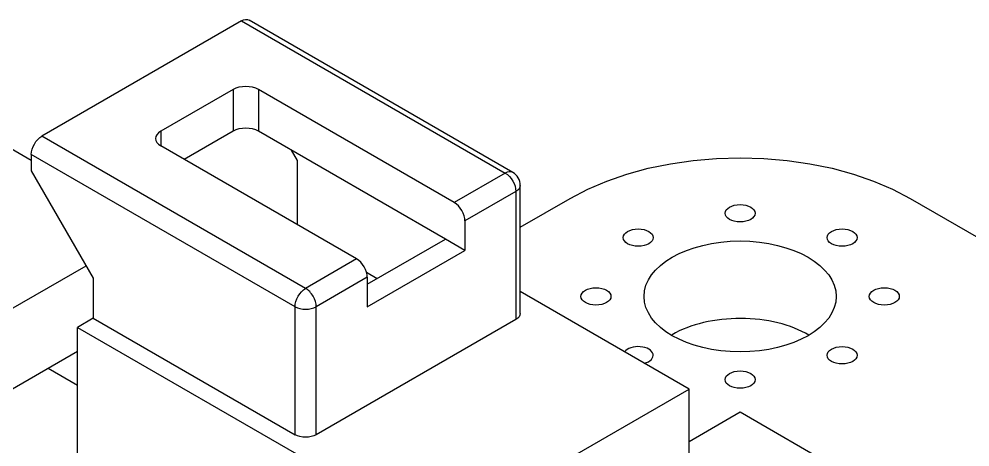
# Model space of a CAD drawing. Extents: x 0 to 11, y 0 to 8.5.
# Drawn here: x 7.562 to 7.7697, y 6.5296 to 6.6231 of the extents above; entities that cross this region are included whole.
import ezdxf

# ---------------------------------------------------------------- set-up
doc = ezdxf.new("R2010")
doc.units = 0
doc.header["$LTSCALE"] = 0.5
doc.header["$MEASUREMENT"] = 0
doc.layers.add('TANGENT_LINES', color=7, linetype='CONTINUOUS')
doc.layers.add('VISIBLE', color=7, linetype='CONTINUOUS')

msp = doc.modelspace()

# ---------------------------------------------------------------- linework, layer by layer
at = {"layer": 'TANGENT_LINES'}
for p, q in [((7.61057, 6.62268), (7.66819, 6.58941)), ((7.60871, 6.60768), (7.60871, 6.59857)), ((7.61428, 6.60768), (7.61428, 6.59857)), ((7.62458, 6.56423), (7.56695, 6.5975)), ((7.59294, 6.59857), (7.59294, 6.59536)), ((7.62226, 6.56021), (7.56463, 6.59348)), ((7.66819, 6.58941), (7.65706, 6.58298)), ((7.67051, 6.58539), (7.65938, 6.57896)), ((7.67051, 6.58539), (7.67051, 6.55742)), ((7.63572, 6.57066), (7.62458, 6.56423)), ((7.63804, 6.56664), (7.6269, 6.56021)), ((7.62226, 6.53224), (7.62226, 6.56021)), ((7.6269, 6.53224), (7.6269, 6.56021))]:
    msp.add_line(p, q, dxfattribs=at)
for centre, major_axis, start_param, end_param in [((7.66819, 6.58673), (0.00164, 0.00284), 0, 0.785398), ((7.62458, 6.56155), (0.00164, -0.00284), 0.785398, 2.356195), ((7.62458, 6.56155), (-0.00328, 0), 0.785398, 2.356194)]:
    msp.add_ellipse(centre, major_axis=major_axis, ratio=0.57735, start_param=start_param, end_param=end_param, dxfattribs=at)
at = {"layer": 'TANGENT_LINES', "extrusion": (0, 0, -1)}
for centre, major_axis, start_param, end_param in [((7.66819, 6.58673), (-0.00164, 0.00284), 0.785398, 2.356194), ((7.66819, 6.58673), (0.00328, 0), 0, 0.785398), ((7.62458, 6.56155), (-0.00164, -0.00284), 0.785398, 2.356194)]:
    msp.add_ellipse(centre, major_axis=major_axis, ratio=0.57735, start_param=start_param, end_param=end_param, dxfattribs=at)
at = {"layer": 'VISIBLE'}
for p, q in [((7.61057, 6.62268), (7.56695, 6.5975)), ((7.66983, 6.58957), (7.61221, 6.62284)), ((7.56463, 6.5922), (7.52751, 6.61363)), ((7.60871, 6.60768), (7.59294, 6.59857)), ((7.65706, 6.58298), (7.61428, 6.60768)), ((7.60871, 6.59857), (7.59804, 6.59241)), ((7.65511, 6.575), (7.61428, 6.59857)), ((7.63572, 6.57066), (7.59294, 6.59536)), ((7.56463, 6.59348), (7.56463, 6.58994)), ((7.62142, 6.59444), (7.62272, 6.59219)), ((7.70927, 6.59218), (7.71437, 6.59262)), ((7.71437, 6.59262), (7.71951, 6.59277)), ((7.71951, 6.59277), (7.72466, 6.59262)), ((7.72466, 6.59262), (7.72975, 6.59218)), ((7.62272, 6.59219), (7.62272, 6.57816)), ((7.69477, 6.58919), (7.69942, 6.59046)), ((7.69942, 6.59046), (7.70427, 6.59146)), ((7.70427, 6.59146), (7.70927, 6.59218)), ((7.72975, 6.59218), (7.73475, 6.59146)), ((7.73475, 6.59146), (7.7396, 6.59046)), ((7.7396, 6.59046), (7.74426, 6.58919)), ((7.56463, 6.58994), (7.57818, 6.56648)), ((7.69035, 6.58766), (7.69477, 6.58919)), ((7.74426, 6.58919), (7.74867, 6.58766)), ((7.67147, 6.55876), (7.67147, 6.58673)), ((7.68621, 6.58589), (7.69035, 6.58766)), ((7.74867, 6.58766), (7.75281, 6.58589)), ((7.68239, 6.58389), (7.68621, 6.58589)), ((7.75281, 6.58589), (7.75663, 6.58389)), ((7.67147, 6.57759), (7.68239, 6.58389)), ((7.75663, 6.58389), (8.04302, 6.41854)), ((7.65938, 6.57896), (7.65938, 6.57253)), ((7.63804, 6.56514), (7.65511, 6.575)), ((7.65938, 6.57253), (7.65511, 6.575)), ((7.63804, 6.56021), (7.65938, 6.57253)), ((7.51836, 6.53555), (7.57662, 6.56918)), ((7.63786, 6.56776), (7.64022, 6.5664)), ((7.57818, 6.56648), (7.57818, 6.55769)), ((7.63804, 6.56664), (7.63804, 6.56021)), ((7.70837, 6.54221), (7.67147, 6.56351)), ((7.57818, 6.55769), (7.57475, 6.55571)), ((7.57818, 6.55769), (7.62226, 6.53224)), ((7.67051, 6.55742), (7.6269, 6.53224)), ((7.57475, 6.51842), (7.57475, 6.55571)), ((7.57475, 6.55571), (7.63727, 6.51961)), ((7.4185, 6.46031), (7.57475, 6.55053)), ((7.5683, 6.5468), (7.57475, 6.54308)), ((7.6554, 6.51163), (7.70837, 6.54221)), ((7.70837, 6.51188), (7.70837, 6.54221)), ((7.71951, 6.53714), (7.70837, 6.53071)), ((7.74247, 6.52389), (7.71951, 6.53714))]:
    msp.add_line(p, q, dxfattribs=at)
msp.add_arc((7.66819, 6.58673), 0.00328, 360, 60, dxfattribs=at)
at = {"layer": 'VISIBLE', "extrusion": (0, 0, -1)}
for centre, major_axis, start_param, end_param in [((7.61057, 6.62), (-0.00164, -0.00284), 2.356194, 3.141593), ((7.56695, 6.59482), (-0.00164, -0.00284), 0.785398, 2.356194), ((7.66819, 6.55876), (0.00328, 0), 0, 0.785398), ((7.62458, 6.53358), (0.00328, 0), 0.785398, 2.356194)]:
    msp.add_ellipse(centre, major_axis=major_axis, ratio=0.57735, start_param=start_param, end_param=end_param, dxfattribs=at)
at = {"layer": 'VISIBLE'}
for centre, major_axis, start_param, end_param in [((7.6115, 6.60607), (-0.00394, 0), 3.926991, 5.497787), ((7.6115, 6.59696), (-0.00394, 0), 3.926991, 5.497787), ((7.59572, 6.59696), (-0.00394, 0), 5.497787, 7.068583), ((7.65706, 6.5803), (0.00164, -0.00284), 0.785398, 2.356194), ((7.63572, 6.56798), (0.00164, -0.00284), 0.785398, 2.356194), ((7.71951, 6.54553), (-0.021, 0), 3.914568, 5.497787), ((7.69724, 6.5496), (-0.00328, 0), 1.987927, 5.866055)]:
    msp.add_ellipse(centre, major_axis=major_axis, ratio=0.57735, start_param=start_param, end_param=end_param, dxfattribs=at)
for centre, major_axis in [((7.71951, 6.58064), (-0.00328, 0)), ((7.69724, 6.57532), (-0.00328, 0)), ((7.74178, 6.57532), (-0.00328, 0)), ((7.71951, 6.56246), (-0.021, 0)), ((7.68801, 6.56246), (-0.00328, 0)), ((7.75101, 6.56246), (-0.00328, 0)), ((7.74178, 6.5496), (-0.00328, 0)), ((7.71951, 6.54428), (-0.00328, 0))]:
    msp.add_ellipse(centre, major_axis=major_axis, ratio=0.57735, dxfattribs=at)

doc.saveas('drawing.dxf')
